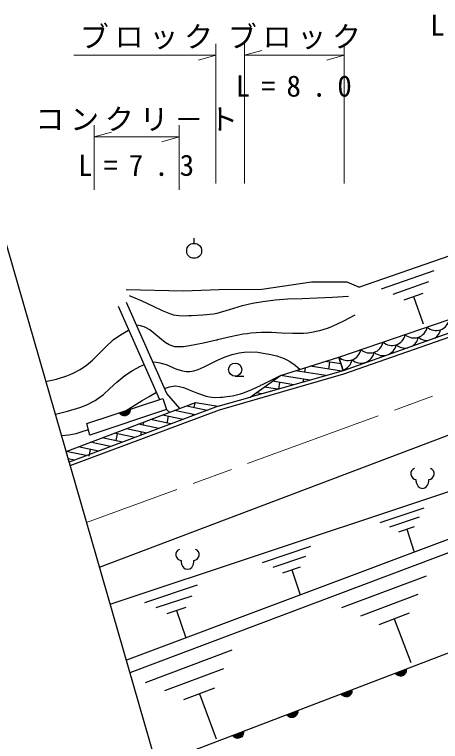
# Model space of a CAD drawing. Units: millimetres, scale not verified. Extents: x 40000 to 680000, y 20000 to 380000.
# Drawn here: x 327063 to 363851, y 259375 to 322208 of the extents above; entities that cross this region are included whole.
import ezdxf

# ---------------------------------------------------------------- set-up
doc = ezdxf.new("R2010")
doc.units = ezdxf.units.MM
doc.header["$LTSCALE"] = 1000
doc.linetypes.add('CHAIN', pattern=[18.5, 12, -1.5, 3.5, -1.5])
for name, color, linetype, lineweight in [('M-BGD', 7, 'Continuous', 25), ('M-BMK', 2, 'CHAIN', 13), ('M-BMK-HTXT', 7, 'Continuous', 13), ('M-BMK-OTRS', 5, 'Continuous', 25), ('M-OTRS', 6, 'Continuous', 25), ('M-STR-HTXT', 7, 'Continuous', 13), ('M-STR-STR3', 7, 'Continuous', 25)]:
    doc.layers.add(name, color=color, linetype=linetype, lineweight=lineweight)
doc.styles.add('ＭＳ ゴシック', font='')
doc.styles.get('ＭＳ ゴシック').set_extended_font_data('MS Gothic')

msp = doc.modelspace()

# ---------------------------------------------------------------- linework, layer by layer
at = {"layer": 'M-BGD'}
for p, q in [((356788, 298630), (372734, 304180)), ((342576, 302428), (342576, 302870)), ((358764, 298494), (363297, 300071)), ((362824, 299094), (359741, 298021)), ((360719, 297548), (362351, 298116)), ((361535, 297832), (362356, 295475)), ((336012, 296996), (339593, 288936)), ((355078, 292598), (364617, 295839)), ((346126, 290942), (346876, 290942)), ((340478, 287821), (340181, 288080)), ((392567, 287381), (336731, 266393)), ((358635, 278307), (362430, 279571)), ((362025, 278761), (359445, 277902)), ((360254, 277497), (361620, 277952)), ((360937, 277724), (361594, 275751)), ((348469, 274853), (352643, 276243)), ((352198, 275353), (349359, 274407)), ((350250, 273962), (351752, 274462)), ((351001, 274212), (351724, 272041)), ((355338, 270946), (362637, 273696)), ((338303, 271399), (342857, 272915)), ((361909, 272088), (356946, 270218)), ((342371, 271944), (339274, 270913)), ((340245, 270427), (341885, 270973)), ((341065, 270700), (341854, 268332)), ((358553, 269490), (361181, 270480)), ((359867, 269985), (361297, 266190)), ((338380, 264485), (345866, 267305)), ((345119, 265656), (340029, 263738)), ((341678, 262992), (344373, 264007)), ((343025, 263499), (344492, 259606))]:
    msp.add_line(p, q, dxfattribs=at)
for points in [[(331874, 283225), (344764, 288051), (355494, 291161), (365248, 294544), (377053, 299125), (386458, 302383), (393835, 305364), (405206, 309150)], [(356788, 298630), (355807, 299062), (352713, 299081), (348422, 298455), (344748, 298413), (341620, 298305), (336692, 298413)], [(336966, 297919), (338010, 297481), (339088, 296984), (339805, 296624), (340538, 296328), (340640, 296299), (340778, 296264), (341296, 296190), (341826, 296175), (342077, 296181), (342361, 296192), (343318, 296241), (344259, 296351), (344386, 296374), (344555, 296408), (345633, 296711), (346748, 297056), (347607, 297260), (348511, 297415), (349566, 297548), (350669, 297631), (351910, 297677), (353201, 297712), (354530, 297773), (355911, 297854)], [(341349, 288148), (340220, 289443), (336732, 297320)], [(356454, 296223), (355489, 295698), (354498, 295231), (354305, 295154), (354060, 295063), (353399, 294861), (352721, 294719), (352399, 294673), (352035, 294639), (351112, 294626), (350134, 294677), (349698, 294702), (349262, 294721), (348393, 294724), (347480, 294663), (347146, 294623), (346813, 294573), (345725, 294363), (344601, 294081), (344556, 294069), (344511, 294058), (343380, 293802), (342173, 293579), (341647, 293498), (341101, 293477), (340908, 293498), (340722, 293539), (340409, 293659), (340083, 293854), (339587, 294252), (339100, 294680), (338754, 294947), (338367, 295165), (338314, 295187), (338261, 295208), (337944, 295295), (337602, 295354)], [(329742, 290483), (330680, 290704), (331592, 290980), (331870, 291089), (332188, 291231), (332725, 291531), (333276, 291914), (333797, 292347), (334288, 292814), (334910, 293455), (335583, 294080), (336219, 294529), (336895, 294931), (336923, 294947)], [(339007, 292184), (339310, 292158), (339620, 292112), (340166, 291946), (340728, 291708), (340864, 291652), (341001, 291597), (341443, 291450), (341892, 291365), (342034, 291356), (342198, 291357), (342551, 291405), (342933, 291522), (343445, 291755), (343947, 292020), (344584, 292330), (345255, 292610), (345852, 292819), (346466, 292970), (346663, 293004), (346894, 293033), (347482, 293054), (348074, 293013), (348540, 292946), (349047, 292851), (349711, 292694), (350348, 292479), (350584, 292372), (350843, 292229), (351288, 291911), (351725, 291537)], [(330589, 287679), (331624, 287922), (332701, 288238), (333316, 288480), (333898, 288777), (334022, 288851), (334144, 288930), (334738, 289379), (335302, 289882), (335908, 290441), (336590, 291001), (337252, 291427), (337948, 291803), (338083, 291871), (338251, 291957)], [(337036, 265334), (392707, 286306), (414963, 289799), (448929, 292166)], [(340020, 289896), (340454, 290029), (340906, 290103), (340924, 290104), (340942, 290104), (341298, 290070), (341651, 289975), (341885, 289888), (342139, 289782), (342855, 289474), (343608, 289219), (343748, 289187), (343889, 289160), (344372, 289115), (344863, 289129), (345019, 289142), (345201, 289160), (345897, 289258), (346577, 289417), (346668, 289444), (346789, 289483), (347558, 289790), (348308, 290155), (348372, 290188), (348470, 290237), (349237, 290615), (350036, 291002)], [(335335, 271233), (375322, 284551), (392046, 289361), (408494, 289875)], [(336717, 287988), (337388, 288416), (338093, 288851), (338691, 289200), (339319, 289553)], [(331125, 285823), (331743, 285892), (332376, 286004), (332901, 286155), (333440, 286345)], [(361618, 282974), (361458, 282894), (361338, 282774), (361298, 282614), (361298, 282454), (361338, 282294), (361458, 282134), (361578, 282053), (361738, 282013), (361738, 281893), (361778, 281694), (361858, 281533), (361938, 281414), (362098, 281294), (362298, 281253), (362498, 281293), (362658, 281413), (362738, 281534), (362818, 281694), (362858, 281894), (362858, 282014), (363018, 282054), (363138, 282134), (363258, 282293), (363298, 282454), (363298, 282614), (363258, 282773), (363138, 282894), (362978, 282974)], [(341322, 275980), (341162, 275900), (341042, 275780), (341002, 275620), (341002, 275460), (341042, 275300), (341162, 275140), (341282, 275060), (341442, 275020), (341442, 274900), (341482, 274700), (341562, 274540), (341642, 274420), (341802, 274300), (342002, 274260), (342202, 274300), (342362, 274420), (342442, 274540), (342522, 274700), (342562, 274900), (342562, 275020), (342722, 275060), (342842, 275140), (342962, 275300), (343002, 275460), (343002, 275620), (342962, 275780), (342842, 275900), (342682, 275980)]]:
    msp.add_lwpolyline(points, dxfattribs=at)
for centre, radius in [((342576, 301782), 646), ((346126, 291512), 570)]:
    msp.add_circle(centre, radius, dxfattribs=at)
for centre, start, end in [((363477, 296061), 228.56256, 348.9697), ((361569, 295412), 228.56256, 348.9697), ((362711, 295184), 304.50018, 348.9697), ((359662, 294764), 228.56256, 348.9697), ((360803, 294535), 298.14993, 348.9697), ((362711, 295184), 228.56256, 274.52911), ((357754, 294116), 228.56256, 348.9697), ((358896, 293887), 228.56256, 348.9697), ((360803, 294535), 228.56256, 280.87933), ((355846, 293468), 228.56256, 348.9697), ((356988, 293239), 228.56256, 348.9697), ((355080, 292591), 287.34534, 348.9697)]:
    msp.add_arc(centre, 1161, start, end, dxfattribs=at)
at = {"layer": 'M-BMK'}
msp.add_line((375849, 293852), (333291, 278315), dxfattribs=at)
at = {"layer": 'M-BMK-HTXT'}
for radius in [31.3, 25, 18.8, 12.5, 6.3]:
    msp.add_circle((333291, 278315), radius, dxfattribs=at)
at = {"layer": 'M-BMK-OTRS'}
for p, q in [((365059, 294826), (355446, 291419)), ((334413, 274427), (378586, 291211)), ((355446, 291419), (347403, 289142)), ((344658, 288347), (347403, 289142)), ((344658, 288347), (331787, 283528))]:
    msp.add_line(p, q, dxfattribs=at)
at = {"layer": 'M-OTRS'}
msp.add_line((342942, 244866), (325561, 305105), dxfattribs=at)
at = {"layer": 'M-STR-HTXT'}
for p, q in [((344463, 319689), (344463, 307591)), ((346933, 307591), (346933, 319689)), ((355536, 319689), (355536, 307591)), ((332196, 318689), (344462, 318689)), ((344462, 318689), (342963, 318269)), ((346933, 318689), (348433, 319109)), ((346933, 318689), (355536, 318689)), ((355536, 318689), (354036, 318269)), ((333948, 307066), (333948, 312634)), ((341285, 312634), (341284, 307066)), ((333948, 311634), (335448, 312054)), ((333948, 311634), (341285, 311634)), ((341285, 311634), (339784, 311214))]:
    msp.add_line(p, q, dxfattribs=at)
at = {"layer": 'M-STR-STR3'}
for p, q in [((355264, 292002), (353882, 292219)), ((355446, 291419), (355078, 292598)), ((352167, 291676), (352105, 291284)), ((355325, 291385), (352600, 291813)), ((354267, 292159), (354174, 291566)), ((347403, 289142), (350036, 291002)), ((352567, 290604), (350036, 291002)), ((353946, 290995), (351318, 291408)), ((351188, 290214), (349333, 290505)), ((352012, 290691), (351972, 290435)), ((349808, 289823), (348630, 290009)), ((348429, 289433), (347926, 289512)), ((342635, 288633), (342551, 288237)), ((336161, 287741), (337035, 288029)), ((337035, 287966), (336199, 287690)), ((336237, 287640), (337035, 287903)), ((336996, 287827), (336313, 287601)), ((342663, 287599), (340891, 287976)), ((343708, 287991), (341932, 288368)), ((336388, 287563), (336958, 287751)), ((336882, 287663), (336502, 287538)), ((340573, 286817), (338809, 287192)), ((341618, 287208), (339850, 287584)), ((340345, 287479), (340220, 286892)), ((342426, 287650), (342394, 287499)), ((339528, 286426), (337768, 286800)), ((338190, 286959), (338139, 286721)), ((337439, 285644), (335686, 286016)), ((335933, 285964), (335808, 285377)), ((338483, 286035), (336727, 286408)), ((338014, 286135), (337950, 285835)), ((333744, 285285), (333727, 285206)), ((336394, 285252), (334645, 285624)), ((334304, 284470), (332562, 284840)), ((335349, 284861), (333604, 285232)), ((333259, 284079), (331521, 284448)), ((331787, 283528), (331521, 284448)), ((332214, 283688), (331710, 283795)), ((360015, 265231), (360874, 265560)), ((360877, 265497), (360055, 265182)), ((360095, 265134), (360880, 265434)), ((360845, 265356), (360173, 265099)), ((360250, 265064), (360811, 265279)), ((360739, 265187), (360365, 265044)), ((355328, 263436), (356188, 263765)), ((356190, 263702), (355368, 263387)), ((355409, 263338), (356193, 263639)), ((356159, 263561), (355486, 263304)), ((355564, 263269), (356124, 263484)), ((356052, 263392), (355678, 263249)), ((350642, 261641), (351501, 261970)), ((351504, 261907), (350682, 261592)), ((350722, 261543), (351506, 261844)), ((351472, 261766), (350800, 261509)), ((350877, 261474), (351437, 261689)), ((351365, 261597), (350992, 261454)), ((345955, 259846), (346814, 260175)), ((346817, 260112), (345995, 259797)), ((346035, 259748), (346820, 260049)), ((346785, 259971), (346113, 259714)), ((346190, 259679), (346751, 259894)), ((346679, 259802), (346305, 259659))]:
    msp.add_line(p, q, dxfattribs=at)
for points in [[(350036, 291002), (355078, 292598), (355446, 291419)], [(349943, 290409), (349853, 289836), (349850, 289817)], [(331521, 284448), (342706, 288660), (344658, 288347)], [(339333, 257374), (394718, 278587), (449369, 285712), (458222, 281272), (463341, 277847)], [(333602, 284619), (333507, 284172), (333478, 284032)]]:
    msp.add_lwpolyline(points, dxfattribs=at)
for points in [[(333299, 286860), (339859, 289024), (340181, 288080), (333575, 285848), (333299, 286860), (339859, 289024), (340181, 288080), (333575, 285848)], [(337054, 288099), (337054, 287972), (337028, 287859), (336964, 287732), (336888, 287644), (336787, 287568), (336635, 287518), (336508, 287519), (336395, 287544), (336268, 287608), (336180, 287684), (336104, 287785)], [(360890, 265631), (360896, 265504), (360875, 265390), (360818, 265260), (360746, 265169), (360648, 265088), (360499, 265031), (360372, 265025), (360257, 265046), (360128, 265103), (360037, 265175), (359956, 265273)], [(356203, 263836), (356209, 263709), (356189, 263594), (356131, 263465), (356059, 263374), (355961, 263293), (355812, 263236), (355686, 263230), (355571, 263251), (355442, 263308), (355350, 263380), (355270, 263478)], [(351517, 262041), (351522, 261914), (351502, 261799), (351444, 261670), (351373, 261578), (351275, 261498), (351125, 261441), (350999, 261435), (350884, 261456), (350755, 261513), (350663, 261585), (350583, 261683)], [(346830, 260245), (346836, 260119), (346815, 260004), (346758, 259875), (346686, 259783), (346588, 259703), (346439, 259646), (346312, 259640), (346197, 259661), (346068, 259718), (345976, 259790), (345896, 259888)]]:
    msp.add_lwpolyline(points, close=True, dxfattribs=at)

# ---------------------------------------------------------------- texts
at = {"layer": 'M-STR-HTXT', "char_height": 1833, "attachment_point": 7, "style": 'ＭＳ ゴシック'}
for s, insert in [('\\T1.76;L=12.7', (362959, 320345)), ('\\T1.2;ブロック', (332707, 319189)), ('\\T1.2;ブロック', (345485, 319189)), ('\\T1.76;L=8.0', (346164, 315083)), ('\\T1.2;コンクリ－ト', (328866, 312134)), ('\\T1.76;L=7.3', (332545, 308234))]:
    msp.add_mtext(s, dxfattribs=dict(at, insert=insert))

doc.saveas('drawing.dxf')
